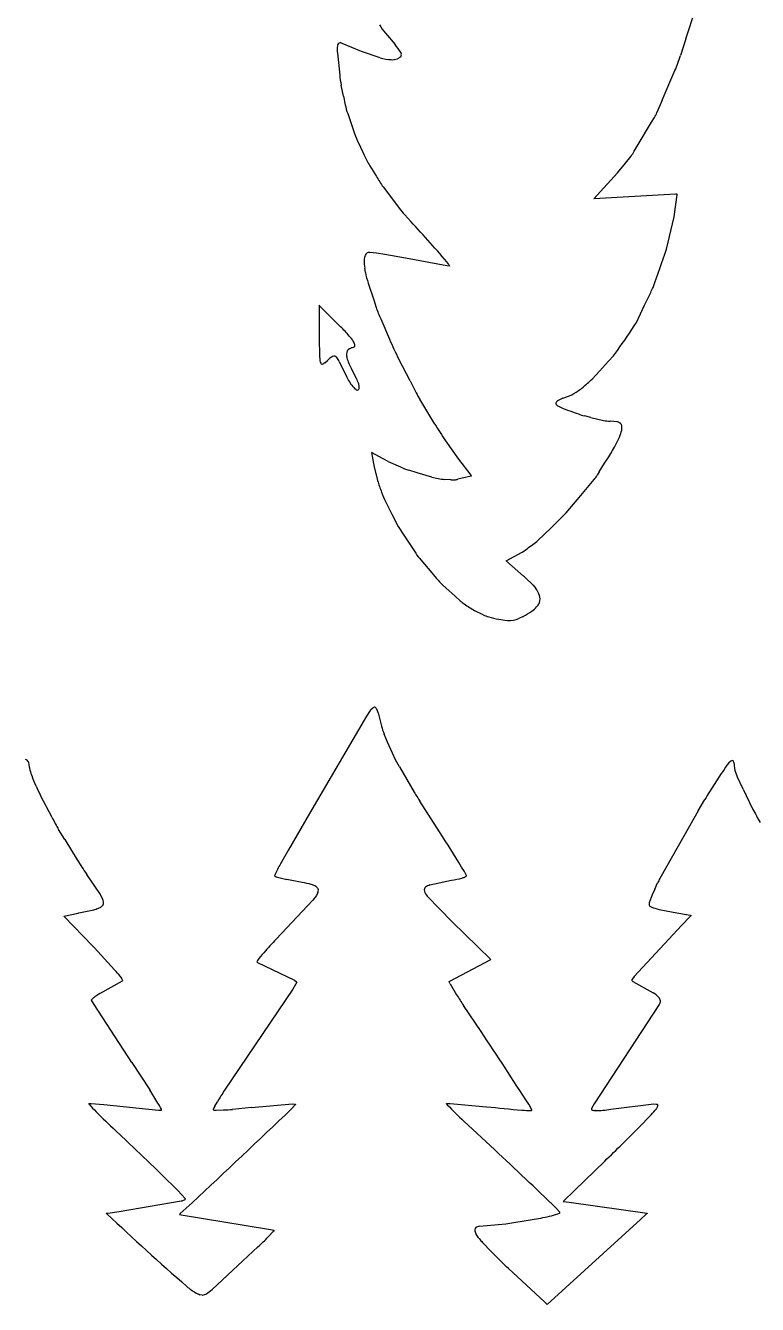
# Model space of a CAD drawing. Extents: x 0.2 to 16.9, y 0.1 to 14.9.
# Drawn here: x 6.59 to 11.18, y 1.07 to 9.1 of the extents above; entities that cross this region are included whole.
import ezdxf

# ---------------------------------------------------------------- set-up
doc = ezdxf.new("R2010")
doc.units = 0

msp = doc.modelspace()

# ---------------------------------------------------------------- linework, layer by layer
at = {"layer": 'Default', "color": 7, "linetype": 'CONTINUOUS'}
for p, q in [((10.734774, 9.011557), (10.795085, 9.195652)), ((8.849766, 9.047955), (8.909345, 8.975892)), ((10.734774, 9.011557), (10.700249, 8.90713)), ((8.547382, 8.92161), (8.562346, 8.784561)), ((8.698749, 8.933386), (8.578038, 8.983218)), ((8.816627, 8.894022), (8.698749, 8.933386)), ((8.944872, 8.926913), (8.948645, 8.915833)), ((8.939854, 8.895752), (8.924199, 8.887725)), ((8.944615, 8.900031), (8.939854, 8.895752)), ((10.586031, 8.627034), (10.66614, 8.813028)), ((8.58578, 8.653314), (8.571248, 8.722595)), ((8.58578, 8.653314), (8.597164, 8.599039)), ((10.586031, 8.627034), (10.552579, 8.549364)), ((8.612171, 8.543072), (8.653973, 8.417679)), ((10.519486, 8.488786), (10.537668, 8.519117)), ((10.429561, 8.338782), (10.519486, 8.488786)), ((8.681474, 8.355344), (8.71554, 8.282865)), ((10.355569, 8.2322), (10.390861, 8.276555)), ((10.410616, 8.307181), (10.429561, 8.338782)), ((8.750953, 8.216353), (8.793211, 8.1476)), ((10.30644, 8.17204), (10.355569, 8.2322)), ((10.177088, 8.031635), (10.30644, 8.17204)), ((8.833984, 8.082773), (8.886523, 8.013641)), ((10.156006, 8.008689), (10.177088, 8.031635)), ((10.670777, 8.03799), (10.15608, 8.008693)), ((10.663999, 7.912691), (10.680039, 8.032543)), ((10.679729, 8.038499), (10.670777, 8.03799)), ((10.680845, 8.038562), (10.679729, 8.038499)), ((10.680039, 8.032543), (10.680838, 8.038511)), ((10.680838, 8.038511), (10.680845, 8.038562)), ((8.886523, 8.013641), (8.935071, 7.949838)), ((10.15608, 8.008693), (10.156006, 8.008689)), ((9.008608, 7.865987), (8.970385, 7.90816)), ((10.612656, 7.691526), (10.661505, 7.895267)), ((10.661505, 7.895267), (10.663754, 7.910856)), ((10.663754, 7.910856), (10.663999, 7.912691)), ((8.791984, 7.668083), (8.750188, 7.672539)), ((8.846226, 7.659684), (8.791984, 7.668083)), ((8.975608, 7.635872), (8.846226, 7.659684)), ((9.233896, 7.588638), (8.975608, 7.635872)), ((8.724269, 7.546215), (8.71936, 7.573397)), ((9.250896, 7.586481), (9.233896, 7.588638)), ((9.24787, 7.595367), (9.251733, 7.587128)), ((9.251733, 7.587128), (9.250896, 7.586481)), ((8.741416, 7.478279), (8.77542, 7.374326)), ((10.475885, 7.340212), (10.513953, 7.42021)), ((8.433546, 7.337408), (8.433544, 7.16491)), ((8.433638, 7.340199), (8.433546, 7.340291)), ((8.433546, 7.340291), (8.433546, 7.340231)), ((8.433546, 7.340231), (8.433546, 7.337408)), ((8.4404, 7.333417), (8.433638, 7.340199)), ((8.567614, 7.205496), (8.4404, 7.333417)), ((8.77542, 7.374326), (8.79087, 7.327095)), ((10.424568, 7.232512), (10.475885, 7.340212)), ((8.819306, 7.25543), (8.874763, 7.127829)), ((8.433544, 7.16491), (8.43333, 7.125405)), ((8.43333, 7.125405), (8.435872, 7.029973)), ((8.65301, 7.078483), (8.646333, 7.075617)), ((8.435872, 7.029973), (8.437642, 6.993044)), ((8.437642, 6.993044), (8.438914, 6.985629)), ((8.438914, 6.985629), (8.44006, 6.982462)), ((8.44006, 6.982462), (8.442674, 6.976178)), ((8.468543, 6.979723), (8.485588, 6.994835)), ((8.55931, 6.987457), (8.604477, 6.893098)), ((9.00329, 6.866069), (8.933095, 7.001765)), ((10.191814, 6.927048), (10.248054, 6.988764)), ((10.248054, 6.988764), (10.279988, 7.023807)), ((8.44904, 6.970636), (8.452998, 6.970669)), ((8.468543, 6.979723), (8.463035, 6.975552)), ((8.666715, 6.880779), (8.636122, 6.941984)), ((10.14598, 6.876836), (10.191814, 6.927048)), ((8.623027, 6.859688), (8.63207, 6.845995)), ((8.68462, 6.833602), (8.681134, 6.84767)), ((9.00329, 6.866069), (9.04232, 6.790618)), ((8.665954, 6.810225), (8.656918, 6.816618)), ((8.678246, 6.808915), (8.681883, 6.813035)), ((9.159843, 6.594598), (9.06473, 6.750762)), ((9.962743, 6.757693), (10.003307, 6.771189)), ((10.138725, 6.636193), (10.098024, 6.645664)), ((10.138725, 6.636193), (10.216606, 6.618071)), ((10.281621, 6.611193), (10.259733, 6.612412)), ((10.301149, 6.60913), (10.281621, 6.611193)), ((9.22566, 6.489863), (9.308502, 6.374322)), ((8.761585, 6.415933), (8.778821, 6.324348)), ((8.761655, 6.415897), (8.761585, 6.415933)), ((8.835525, 6.377242), (8.761655, 6.415897)), ((8.866585, 6.360913), (8.835525, 6.377242)), ((8.866585, 6.360913), (8.942777, 6.325712)), ((9.308502, 6.374322), (9.384855, 6.274526)), ((10.190703, 6.295671), (10.224741, 6.350301)), ((8.778821, 6.324348), (8.779628, 6.320056)), ((8.779628, 6.320056), (8.779631, 6.320039)), ((8.779631, 6.320039), (8.77993, 6.318465)), ((8.77993, 6.318465), (8.799467, 6.239785)), ((9.047688, 6.288504), (8.995765, 6.304568)), ((9.13952, 6.260813), (9.047688, 6.288504)), ((9.13952, 6.260813), (9.180919, 6.253388)), ((9.386285, 6.268375), (9.350307, 6.259267)), ((9.384855, 6.274526), (9.388949, 6.269174)), ((9.388727, 6.269003), (9.386285, 6.268375)), ((9.389021, 6.269078), (9.388727, 6.269003)), ((9.388949, 6.269174), (9.38902, 6.269081)), ((9.38902, 6.269081), (9.389021, 6.269078)), ((10.190703, 6.295671), (10.176935, 6.273574)), ((9.258852, 6.245438), (9.222094, 6.247782)), ((9.350307, 6.259267), (9.303403, 6.248225)), ((10.075816, 6.147256), (10.158984, 6.247619)), ((8.851652, 6.105487), (8.889552, 6.029711)), ((9.983704, 6.036906), (10.075816, 6.147256)), ((8.889552, 6.029711), (8.928751, 5.95175)), ((9.888682, 5.944733), (9.983704, 6.036906)), ((8.928751, 5.95175), (8.96857, 5.890761)), ((9.888682, 5.944733), (9.805882, 5.864756)), ((8.96857, 5.890761), (9.014659, 5.821461)), ((9.014659, 5.821461), (9.039693, 5.783819)), ((9.607132, 5.736559), (9.707329, 5.791465)), ((9.747772, 5.819734), (9.773348, 5.838513)), ((9.07073, 5.743012), (9.139397, 5.661861)), ((9.607139, 5.736553), (9.607132, 5.736559)), ((9.6085, 5.735363), (9.607139, 5.736553)), ((9.716207, 5.64123), (9.6085, 5.735363)), ((9.139397, 5.661861), (9.170181, 5.62548)), ((9.722123, 5.63606), (9.716207, 5.64123)), ((9.72222, 5.635975), (9.722123, 5.63606)), ((9.726328, 5.632365), (9.72222, 5.635975)), ((9.776438, 5.583111), (9.726328, 5.632365)), ((9.209079, 5.584617), (9.285757, 5.515731)), ((9.776438, 5.583111), (9.793388, 5.562403)), ((9.285757, 5.515731), (9.318837, 5.486014)), ((9.462234, 5.39722), (9.409101, 5.423065)), ((9.713345, 5.387762), (9.686484, 5.375533)), ((9.559724, 5.370914), (9.599261, 5.363807)), ((9.599261, 5.363807), (9.615768, 5.362974)), ((8.730263, 4.761295), (8.372172, 4.150399)), ((8.753685, 4.796873), (8.730263, 4.761295)), ((8.757682, 4.801702), (8.753685, 4.796873)), ((8.769901, 4.813067), (8.757682, 4.801702)), ((8.802716, 4.78255), (8.798424, 4.796088)), ((8.802716, 4.78255), (8.824381, 4.699881)), ((8.862869, 4.59944), (8.84096, 4.648794)), ((8.893535, 4.530359), (8.862869, 4.59944)), ((8.912624, 4.488815), (8.893535, 4.530359)), ((6.61438, 4.43955), (6.612345, 4.461375)), ((8.937764, 4.444822), (8.912624, 4.488815)), ((8.937764, 4.444822), (9.029907, 4.285563)), ((11.004222, 4.468404), (10.99196, 4.453834)), ((11.017669, 4.479836), (11.004222, 4.468404)), ((11.036407, 4.471912), (11.033444, 4.479464)), ((11.036407, 4.471912), (11.037891, 4.457144)), ((11.047086, 4.408692), (11.042533, 4.424339)), ((6.657191, 4.322351), (6.635058, 4.375057)), ((10.957021, 4.401609), (10.882245, 4.286063)), ((11.057838, 4.379545), (11.047086, 4.408692)), ((11.093948, 4.303149), (11.057838, 4.379545)), ((6.757371, 4.125272), (6.684999, 4.264791)), ((11.093948, 4.303149), (11.152748, 4.180182)), ((9.207054, 4.006413), (9.065227, 4.227609)), ((10.812588, 4.166833), (10.854068, 4.239688)), ((8.372172, 4.150399), (8.239827, 3.923646)), ((10.812588, 4.166833), (10.722384, 4.008401)), ((6.836063, 3.98757), (6.79739, 4.050326)), ((6.836063, 3.98757), (6.914609, 3.860115)), ((10.722384, 4.008401), (10.57128, 3.742884)), ((8.239827, 3.923646), (8.190881, 3.835202)), ((9.357785, 3.761497), (9.344213, 3.787748)), ((7.056685, 3.649266), (6.974048, 3.769023)), ((8.15429, 3.764908), (8.15369, 3.761215)), ((8.15369, 3.761215), (8.155732, 3.75906)), ((8.155732, 3.75906), (8.164151, 3.754526)), ((8.327371, 3.717623), (8.229217, 3.736599)), ((9.127643, 3.702518), (9.156963, 3.710034)), ((9.156963, 3.710034), (9.264189, 3.731605)), ((9.329279, 3.745558), (9.337761, 3.748376)), ((9.35519, 3.757415), (9.357567, 3.76027)), ((9.357567, 3.76027), (9.357785, 3.761497)), ((10.539601, 3.675315), (10.557433, 3.715465)), ((7.071703, 3.622334), (7.056685, 3.649266)), ((7.076101, 3.610881), (7.071703, 3.622334)), ((8.415813, 3.637065), (8.393993, 3.60784)), ((8.423605, 3.651724), (8.415813, 3.637065)), ((9.267162, 3.470829), (9.111657, 3.631389)), ((10.523848, 3.639843), (10.509509, 3.606566)), ((10.539601, 3.675315), (10.523848, 3.639843)), ((6.925663, 3.527417), (7.018341, 3.547171)), ((8.393993, 3.60784), (8.163297, 3.363397)), ((10.505065, 3.590249), (10.504426, 3.581271)), ((10.509509, 3.606566), (10.505065, 3.590249)), ((10.508471, 3.569628), (10.506009, 3.57247)), ((10.508471, 3.569628), (10.525833, 3.561482)), ((10.525833, 3.561482), (10.56664, 3.548849)), ((10.655656, 3.531522), (10.761243, 3.512607)), ((6.830486, 3.507736), (6.920578, 3.526366)), ((6.830498, 3.507724), (6.830486, 3.507736)), ((6.832754, 3.505396), (6.830498, 3.507724)), ((7.011299, 3.321145), (6.832754, 3.505396)), ((6.920578, 3.526366), (6.924804, 3.52724)), ((6.924804, 3.52724), (6.924821, 3.527243)), ((6.924821, 3.527243), (6.925663, 3.527417)), ((9.347899, 3.392857), (9.267162, 3.470829)), ((10.761225, 3.504045), (10.706371, 3.447984)), ((10.767648, 3.510673), (10.761225, 3.504045)), ((10.761243, 3.512607), (10.768384, 3.511438)), ((10.768387, 3.511436), (10.767648, 3.510673)), ((10.768384, 3.511438), (10.768387, 3.511436)), ((9.509892, 3.235426), (9.347899, 3.392857)), ((10.706371, 3.447984), (10.410349, 3.12844)), ((7.021106, 3.311025), (7.011299, 3.321145)), ((7.021306, 3.310818), (7.021106, 3.311025)), ((7.023064, 3.309004), (7.021306, 3.310818)), ((7.023064, 3.309004), (7.149458, 3.169613)), ((8.045885, 3.227475), (8.042604, 3.220451)), ((8.042604, 3.220451), (8.042956, 3.219121)), ((8.042956, 3.219121), (8.04638, 3.216772)), ((8.04638, 3.216772), (8.277884, 3.104391)), ((9.25229, 3.097859), (9.510549, 3.234788)), ((9.510549, 3.234788), (9.509892, 3.235426)), ((7.193928, 3.116608), (7.183911, 3.130065)), ((7.056037, 3.020915), (7.199187, 3.101939)), ((7.195446, 3.113746), (7.193928, 3.116608)), ((7.199904, 3.104873), (7.195446, 3.113746)), ((7.199187, 3.101939), (7.200049, 3.103067)), ((7.200049, 3.103067), (7.199904, 3.104873)), ((8.293452, 3.09188), (8.26775, 3.049169)), ((8.277884, 3.104391), (8.290802, 3.095331)), ((8.290802, 3.095331), (8.29259, 3.093392)), ((8.29259, 3.093392), (8.293452, 3.09188)), ((9.249319, 3.095209), (9.249683, 3.095988)), ((9.254516, 3.082841), (9.249319, 3.095209)), ((9.249683, 3.095988), (9.25229, 3.097859)), ((9.254516, 3.082841), (9.295996, 3.013523)), ((10.395371, 3.104699), (10.395249, 3.103053)), ((10.395249, 3.103053), (10.402394, 3.097379)), ((10.3959, 3.1065), (10.395371, 3.104699)), ((10.410349, 3.12844), (10.3959, 3.1065)), ((10.402394, 3.097379), (10.529877, 3.02578)), ((7.005197, 2.980135), (7.005295, 2.981355)), ((7.005286, 2.979133), (7.005197, 2.980135)), ((7.020538, 2.951961), (7.005286, 2.979133)), ((7.005295, 2.981355), (7.007763, 2.985501)), ((7.056037, 3.020915), (7.025235, 3.000585)), ((8.26775, 3.049169), (7.839319, 2.41446)), ((7.257736, 2.589157), (7.020538, 2.951961)), ((9.449167, 2.78202), (9.339038, 2.946782)), ((10.567288, 2.952612), (10.159027, 2.329193)), ((10.573734, 2.964139), (10.567288, 2.952612)), ((7.257736, 2.589157), (7.369396, 2.417874)), ((6.987841, 2.329563), (6.988304, 2.330029)), ((6.988424, 2.327956), (6.987841, 2.329563)), ((6.988304, 2.330029), (6.990867, 2.33059)), ((6.98977, 2.326004), (6.988424, 2.327956)), ((6.990867, 2.33059), (6.991331, 2.33102)), ((6.991331, 2.33102), (7.001439, 2.331035)), ((7.001439, 2.331035), (7.08137, 2.324595)), ((7.778195, 2.313936), (7.795028, 2.342544)), ((8.009458, 2.30523), (8.266478, 2.328688)), ((8.266478, 2.328688), (8.285187, 2.327276)), ((9.231197, 2.331214), (9.255022, 2.332099)), ((9.232835, 2.328335), (9.231197, 2.331214)), ((9.232835, 2.328335), (9.237356, 2.322566)), ((9.255022, 2.332099), (9.484055, 2.311214)), ((10.159027, 2.329193), (10.14274, 2.298926)), ((10.262966, 2.295134), (10.532677, 2.328219)), ((10.532677, 2.328219), (10.548842, 2.327882)), ((10.548842, 2.327882), (10.55467, 2.325946)), ((6.98977, 2.326004), (6.988923, 2.326424)), ((7.08137, 2.324595), (7.42457, 2.288625)), ((7.42457, 2.288625), (7.444034, 2.290197)), ((7.444092, 2.291134), (7.443145, 2.295394)), ((7.444034, 2.290197), (7.444092, 2.291134)), ((7.772246, 2.303037), (7.768672, 2.292905)), ((7.768672, 2.292905), (7.768877, 2.291962)), ((7.768877, 2.291962), (7.770661, 2.290944)), ((7.770661, 2.290944), (7.774946, 2.289664)), ((7.778195, 2.313936), (7.772246, 2.303037)), ((7.774946, 2.289664), (7.787568, 2.289071)), ((7.787568, 2.289071), (7.833084, 2.29035)), ((8.009458, 2.30523), (7.889565, 2.294502)), ((8.284248, 2.324182), (8.25836, 2.295472)), ((8.284869, 2.32566), (8.284248, 2.324182)), ((8.285275, 2.326726), (8.284869, 2.32566)), ((8.285187, 2.327276), (8.285275, 2.326726)), ((9.767011, 2.291832), (9.747998, 2.326377)), ((9.764202, 2.287752), (9.763785, 2.287325)), ((9.764202, 2.287752), (9.765282, 2.287893)), ((9.765282, 2.287893), (9.767078, 2.288569)), ((9.767182, 2.290516), (9.767011, 2.291832)), ((9.767078, 2.288569), (9.767391, 2.289228)), ((9.767391, 2.289228), (9.767182, 2.290516)), ((10.14274, 2.298926), (10.141999, 2.296298)), ((10.141999, 2.296298), (10.142553, 2.293669)), ((10.142553, 2.293669), (10.146106, 2.290324)), ((10.156943, 2.287484), (10.16621, 2.286909)), ((10.165749, 2.286507), (10.165302, 2.286494)), ((10.167206, 2.286578), (10.165749, 2.286507)), ((10.16621, 2.286909), (10.167206, 2.286578)), ((10.507635, 2.251068), (10.445008, 2.186711)), ((10.549636, 2.298215), (10.542483, 2.289014)), ((10.550235, 2.299722), (10.548825, 2.297386)), ((10.548825, 2.297386), (10.549636, 2.298215)), ((10.557355, 2.312843), (10.550235, 2.299722)), ((9.534612, 2.040445), (9.341231, 2.220668)), ((7.154756, 2.16253), (7.221738, 2.099146)), ((10.225199, 1.969499), (10.038062, 1.787546)), ((10.038062, 1.787546), (9.96497, 1.716395)), ((7.177007, 1.653268), (7.567544, 1.719313)), ((7.636312, 1.708761), (7.561737, 1.640309)), ((7.592297, 1.734709), (7.570138, 1.760711)), ((7.587501, 1.726603), (7.591842, 1.729278)), ((7.591842, 1.729278), (7.59321, 1.731018)), ((7.592833, 1.733253), (7.592297, 1.734709)), ((7.593317, 1.731804), (7.592833, 1.733253)), ((7.59321, 1.731018), (7.593317, 1.731804)), ((9.96497, 1.716395), (9.96488, 1.716307)), ((9.96488, 1.716307), (10.001508, 1.711172)), ((10.001508, 1.711172), (10.491965, 1.642408)), ((7.09661, 1.64242), (7.097682, 1.642571)), ((7.100826, 1.638527), (7.09661, 1.64242)), ((7.097682, 1.642571), (7.106186, 1.643762)), ((7.106186, 1.643762), (7.177007, 1.653268)), ((7.561737, 1.640309), (7.556205, 1.635191)), ((7.556205, 1.635191), (7.557468, 1.63498)), ((7.557468, 1.63498), (7.567464, 1.633332)), ((7.567464, 1.633332), (8.115378, 1.542838)), ((9.94332, 1.648596), (9.918361, 1.67601)), ((9.930127, 1.637809), (9.941475, 1.642523)), ((9.941475, 1.642523), (9.943749, 1.644242)), ((9.944181, 1.646787), (9.94332, 1.648596)), ((9.943749, 1.644242), (9.944489, 1.64589)), ((9.944489, 1.64589), (9.944181, 1.646787)), ((10.485886, 1.636078), (10.450569, 1.603338)), ((10.485759, 1.636506), (10.481581, 1.632412)), ((10.481581, 1.632412), (10.485886, 1.636078)), ((10.491418, 1.641763), (10.485759, 1.636506)), ((10.49209, 1.642388), (10.491418, 1.641763)), ((10.491965, 1.642408), (10.492087, 1.642391)), ((10.492087, 1.642391), (10.49209, 1.642388)), ((8.146994, 1.529855), (8.113715, 1.494434)), ((8.115378, 1.542838), (8.150871, 1.536598)), ((8.150573, 1.535381), (8.146994, 1.529855)), ((8.150871, 1.536598), (8.150573, 1.535381)), ((9.438924, 1.561232), (9.425829, 1.557553)), ((9.438924, 1.561232), (9.605221, 1.5761)), ((9.605221, 1.5761), (9.769407, 1.602705)), ((10.450569, 1.603338), (9.863483, 1.070309)), ((9.433959, 1.487544), (9.416972, 1.514391)), ((9.433959, 1.487544), (9.43929, 1.480845)), ((9.513015, 1.403349), (9.458072, 1.459054)), ((8.047374, 1.430946), (7.953355, 1.343372)), ((9.608993, 1.307147), (9.513015, 1.403349)), ((7.953355, 1.343372), (7.760655, 1.164233)), ((9.62159, 1.295467), (9.608993, 1.307147)), ((9.846326, 1.08613), (9.62159, 1.295467)), ((7.698185, 1.128984), (7.684503, 1.131406)), ((9.863388, 1.070224), (9.846326, 1.08613)), ((9.863483, 1.070309), (9.863388, 1.070224))]:
    msp.add_line(p, q, dxfattribs=at)
for centre, radius, start, end in [((9.069038, 9.243461), 0.293774, 208.995611, 221.720692), ((8.752551, 8.944012), 0.206389, 173.125632, 186.231297), ((8.579603, 8.964862), 0.032189, 151.292372, 173.125632), ((8.56199, 8.974508), 0.012107, 110.664279, 151.292372), ((8.564555, 8.958735), 0.027951, 61.157519, 104.158716), ((8.6922, 8.781013), 0.29177, 30.003338, 41.906703), ((8.929613, 8.911764), 0.019462, 346.00791, 372.068015), ((8.901107, 9.171723), 0.290267, 253.079775, 266.981075), ((8.892271, 8.968137), 0.086519, 265.72336, 291.655527), ((8.932324, 8.911408), 0.016749, 317.211347, 344.945715), ((9.886123, 9.148986), 0.84929, 336.698165, 343.454646), ((9.049743, 8.82296), 0.488907, 184.504705, 191.846218), ((8.922697, 8.656328), 0.330536, 189.98092, 200.037972), ((10.361216, 8.624897), 0.20573, 329.057963, 338.460424), ((9.254433, 8.645354), 0.642175, 200.765155, 206.846799), ((9.099752, 8.444751), 0.416925, 202.847861, 213.217311), ((10.156067, 8.44969), 0.291726, 323.595274, 330.757779), ((10.341871, 9.076397), 1.805827, 210.9529, 213.38293), ((9.349464, 8.265154), 0.520716, 217.267928, 223.281448), ((4.260512, 3.426998), 6.499927, 39.888439, 43.072963), ((8.805379, 7.62033), 0.08965, 157.730702, 177.897599), ((8.755465, 7.639024), 0.036411, 133.213994, 155.187073), ((8.749141, 7.64432), 0.028238, 87.876209, 131.219645), ((-3.506487, 12.552793), 14.932586, 340.030194, 341.00125), ((8.94989, 7.615025), 0.234258, 177.897599, 190.236072), ((9.011935, 7.582689), 0.28997, 187.226284, 201.104785), ((10.018302, 7.656074), 0.54891, 334.551791, 338.280489), ((9.386112, 7.521808), 0.626279, 198.113741, 205.171806), ((-1.303654, 15.054634), 14.097403, 325.435421, 326.298748), ((8.053746, 6.673829), 0.739412, 39.83423, 45.975348), ((8.441182, 6.978597), 0.24708, 33.477744, 43.116739), ((8.642139, 7.034895), 0.037323, 120.287217, 179.616698), ((8.658816, 7.006341), 0.070391, 100.21491, 120.287217), ((8.586726, 7.073289), 0.07346, 15.937985, 34.49241), ((8.646881, 7.087607), 0.010992, 303.89368, 339.220723), ((8.641445, 7.088916), 0.016553, 341.660204, 375.937985), ((10.33535, 7.727143), 1.578763, 202.309517, 207.352243), ((8.608386, 6.873016), 0.172972, 124.482487, 135.229161), ((8.530164, 6.989813), 0.032452, 100.545697, 127.390538), ((8.526776, 7.005279), 0.016635, 72.803622, 98.823677), ((8.522765, 6.996153), 0.026563, 37.037767, 70.357706), ((8.465505, 6.946299), 0.102437, 23.689707, 40.006103), ((8.688166, 7.031262), 0.08344, 177.332706, 193.637536), ((8.841055, 7.068356), 0.240765, 193.637536, 211.660083), ((10.131597, 7.164638), 0.20458, 316.49743, 328.152035), ((8.451445, 6.979827), 0.0095, 202.583676, 255.333726), ((8.445679, 6.998472), 0.02875, 284.748824, 307.135536), ((8.786025, 6.972041), 0.197969, 203.501056, 214.57805), ((8.767963, 6.935742), 0.162854, 213.441661, 227.010091), ((8.477932, 6.778871), 0.214532, 18.704854, 28.360797), ((8.64783, 6.828032), 0.03721, 336.231022, 368.609142), ((9.623441, 7.396459), 0.735903, 306.338832, 312.135242), ((9.927215, 7.089587), 0.305158, 308.491594, 315.798449), ((8.673153, 6.819449), 0.011701, 232.029151, 295.806276), ((9.625396, 7.092239), 0.656471, 207.352243, 211.343727), ((9.999167, 6.648218), 0.115375, 108.402726, 127.548347), ((9.884628, 7.041399), 0.295124, 293.711454, 306.338832), ((9.926027, 6.72417), 0.008062, 168.929198, 231.288228), ((9.94143, 6.718915), 0.024287, 121.185213, 163.731792), ((9.98835, 6.788822), 0.097831, 226.481671, 247.451327), ((11.100567, 9.641967), 3.160073, 248.664344, 250.774442), ((10.952722, 7.648228), 2.079556, 210.441685, 213.850325), ((10.191275, 6.994305), 0.360897, 248.668366, 255.0255), ((10.266915, 6.834282), 0.221987, 256.901269, 268.145983), ((10.292541, 6.557806), 0.052041, 57.125514, 80.478738), ((10.303475, 6.577202), 0.029847, 42.235993, 54.541628), ((10.304768, 6.578376), 0.0281, 12.76031, 42.235993), ((10.270447, 6.572043), 0.062988, 346.770864, 371.483182), ((9.32776, 6.965692), 1.087788, 325.547155, 335.432425), ((10.07952, 6.616927), 0.259119, 336.457502, 346.770864), ((9.101736, 6.647099), 0.358549, 243.682745, 252.809182), ((10.018999, 6.363621), 0.181803, 320.352439, 330.310405), ((10.147314, 6.669318), 1.414635, 197.676053, 200.773409), ((9.240566, 6.537475), 0.290281, 258.14228, 266.351519), ((9.270239, 6.377227), 0.13228, 265.061869, 275.295718), ((9.279723, 6.348819), 0.103344, 271.511138, 283.246821), ((9.171698, 6.281599), 0.365301, 198.186434, 208.82279), ((9.643046, 6.033339), 0.234384, 303.775039, 314.00643), ((9.292045, 5.943541), 0.298651, 212.331242, 222.179235), ((9.496853, 6.135651), 0.40344, 301.446605, 308.458619), ((9.379811, 5.786082), 0.264079, 217.456362, 229.720149), ((9.648819, 5.456189), 0.179392, 24.268502, 36.304649), ((9.455116, 5.628541), 0.197195, 226.283738, 235.508526), ((10.32067, 6.888332), 1.725678, 235.508526, 238.1135), ((9.739109, 5.502662), 0.08085, 316.465388, 348.448414), ((9.741788, 5.498104), 0.077412, 351.35743, 384.268502), ((9.565548, 5.63687), 0.260971, 246.678919, 254.795819), ((9.622523, 5.795334), 0.429041, 253.002999, 261.583221), ((9.186674, 6.318113), 1.069082, 299.514177, 302.937334), ((9.673507, 5.558588), 0.166994, 304.442928, 318.058262), ((9.623836, 5.522916), 0.160145, 267.112466, 293.028907), ((8.783162, 4.796908), 0.020904, 101.332497, 129.374364), ((8.780687, 4.807339), 0.010197, 58.229102, 99.211645), ((8.763214, 4.788025), 0.036122, 12.897318, 50.775007), ((9.077427, 4.753766), 0.25872, 192.021336, 203.937258), ((6.590337, 4.473427), 0.015513, 49.997256, 89.02269), ((6.575746, 4.457964), 0.036758, 5.325852, 48.069984), ((6.780643, 4.467857), 0.168655, 189.662329, 199.265653), ((11.809359, 3.869194), 1.00496, 144.425977, 148.008967), ((11.028046, 4.466788), 0.016671, 95.790245, 128.495473), ((11.026789, 4.475778), 0.007608, 28.978999, 93.202335), ((11.154485, 4.456913), 0.116595, 179.886691, 196.223197), ((7.031377, 4.541483), 0.429844, 197.502273, 202.778976), ((7.218966, 4.558257), 0.609297, 202.778976, 208.793055), ((10.317086, 5.030285), 1.487092, 210.052343, 212.667475), ((11.684512, 3.766873), 0.95561, 147.090927, 150.344831), ((14.897888, 6.251146), 4.279598, 208.941442, 210.261721), ((8.160174, 4.826162), 1.568153, 206.548359, 209.65298), ((-1.727262, -3.004531), 12.988941, 31.528848, 32.667475), ((8.705309, 4.963653), 2.103426, 211.643884, 214.607012), ((8.829996, 3.457844), 0.742205, 149.44075, 155.561296), ((8.311552, 4.162486), 0.433773, 250.134506, 259.058222), ((8.265957, 3.309377), 0.41284, 73.416743, 81.444976), ((8.352801, 3.589033), 0.120079, 59.929989, 75.046711), ((8.39632, 3.664198), 0.033224, 26.511526, 59.929989), ((9.151441, 3.62395), 0.082093, 106.851205, 127.491026), ((9.065831, 4.815765), 1.102156, 280.368133, 283.82925), ((9.307107, 3.828812), 0.086079, 290.861284, 303.958696), ((10.83989, 3.59002), 0.309061, 150.356092, 156.053122), ((8.383261, 3.671429), 0.044899, 333.968453, 350.205209), ((8.402138, 3.669057), 0.025909, 348.271461, 382.634393), ((9.119055, 3.670768), 0.026181, 162.716299, 193.961678), ((9.183396, 3.6919), 0.093852, 197.005978, 220.147344), ((9.117142, 3.670177), 0.024556, 129.639735, 160.071756), ((6.961747, 3.774987), 0.23474, 283.951053, 291.499476), ((7.028094, 3.61806), 0.064555, 287.753205, 308.195618), ((7.04998, 3.591353), 0.03004, 306.886024, 344.983973), ((7.034081, 3.592621), 0.045816, 348.606137, 383.48728), ((10.522517, 3.579983), 0.018137, 175.927662, 204.472133), ((10.897628, 5.011906), 1.500029, 257.252539, 260.716966), ((9.949547, 1.677607), 2.45613, 136.65733, 139.350825), ((8.396083, 2.987972), 0.424265, 136.949525, 145.631516), ((6.172853, 2.284061), 1.318317, 39.920943, 42.200676), ((7.074716, 2.925613), 0.089829, 123.424418, 138.187779), ((11.349643, 4.290692), 2.418393, 211.877601, 213.759209), ((10.440074, 2.885844), 0.166273, 41.410417, 57.310196), ((10.532631, 2.967474), 0.042863, 10.235494, 41.410417), ((10.55229, 2.971778), 0.022763, 340.393123, 368.367151), ((-16.481765, -14.550504), 31.190216, 32.758236, 33.759209), ((5.651549, 1.298002), 2.050637, 30.327074, 33.10052), ((8.678159, 1.84824), 1.012056, 145.980543, 150.763502), ((7.108991, 2.131061), 0.372376, 26.187419, 32.921064), ((7.76683, 3.015081), 1.038935, 221.51746, 225.10635), ((10.386565, 5.64456), 4.750697, 225.10635, 227.134384), ((-81.322834, 96.649187), 130.105396, 313.137128, 313.513692), ((7.815517, 2.915607), 0.625504, 271.609358, 276.798697), ((11.279035, 4.299951), 2.842271, 224.083501, 227.017102), ((10.679735, 13.289194), 11.042903, 263.784061, 264.937344), ((9.753676, 2.835958), 0.548726, 264.937344, 271.055656), ((10.160157, 2.321838), 0.034505, 245.969877, 264.654951), ((10.155778, 2.950394), 0.663969, 270.821904, 279.290222), ((10.150064, 2.614423), 0.509788, 314.540353, 320.333121), ((10.551029, 2.319221), 0.007648, 23.780563, 61.56448), ((10.54603, 2.318402), 0.012616, 333.855495, 378.020967), ((4.034934, 8.453596), 8.964535, 313.671939, 315.64714), ((-5.532672, -11.379339), 18.556522, 45.081307, 46.581066), ((-9.666513, -18.562568), 28.163227, 45.940428, 47.017102), ((7.533263, 1.844128), 0.129437, 285.358114, 294.773526), ((22.097174, 17.650592), 21.938019, 226.876122, 228.64609), ((9.476803, 3.408423), 1.829272, 279.204383, 282.661354), ((9.803151, 2.003113), 0.386743, 281.122682, 289.166997), ((9.456988, 1.53832), 0.046625, 179.293255, 210.877731), ((9.429199, 1.537992), 0.018854, 131.546612, 177.256596), ((9.435647, 1.530716), 0.028577, 110.095221, 131.546612), ((6.91958, 2.675821), 1.679772, 312.175002, 315.307472), ((9.610693, 1.609589), 0.214369, 216.910764, 224.605609), ((7.867698, 1.496974), 0.410976, 229.820773, 239.793126), ((7.731228, 1.269301), 0.145596, 241.127789, 251.281304), ((7.700681, 1.171425), 0.042515, 266.635035, 291.850162), ((7.702811, 1.170579), 0.04097, 289.525352, 308.200411), ((7.456361, 1.513514), 0.463241, 305.923687, 311.062377)]:
    msp.add_arc(centre, radius, start, end, dxfattribs=at)

doc.saveas('drawing.dxf')
